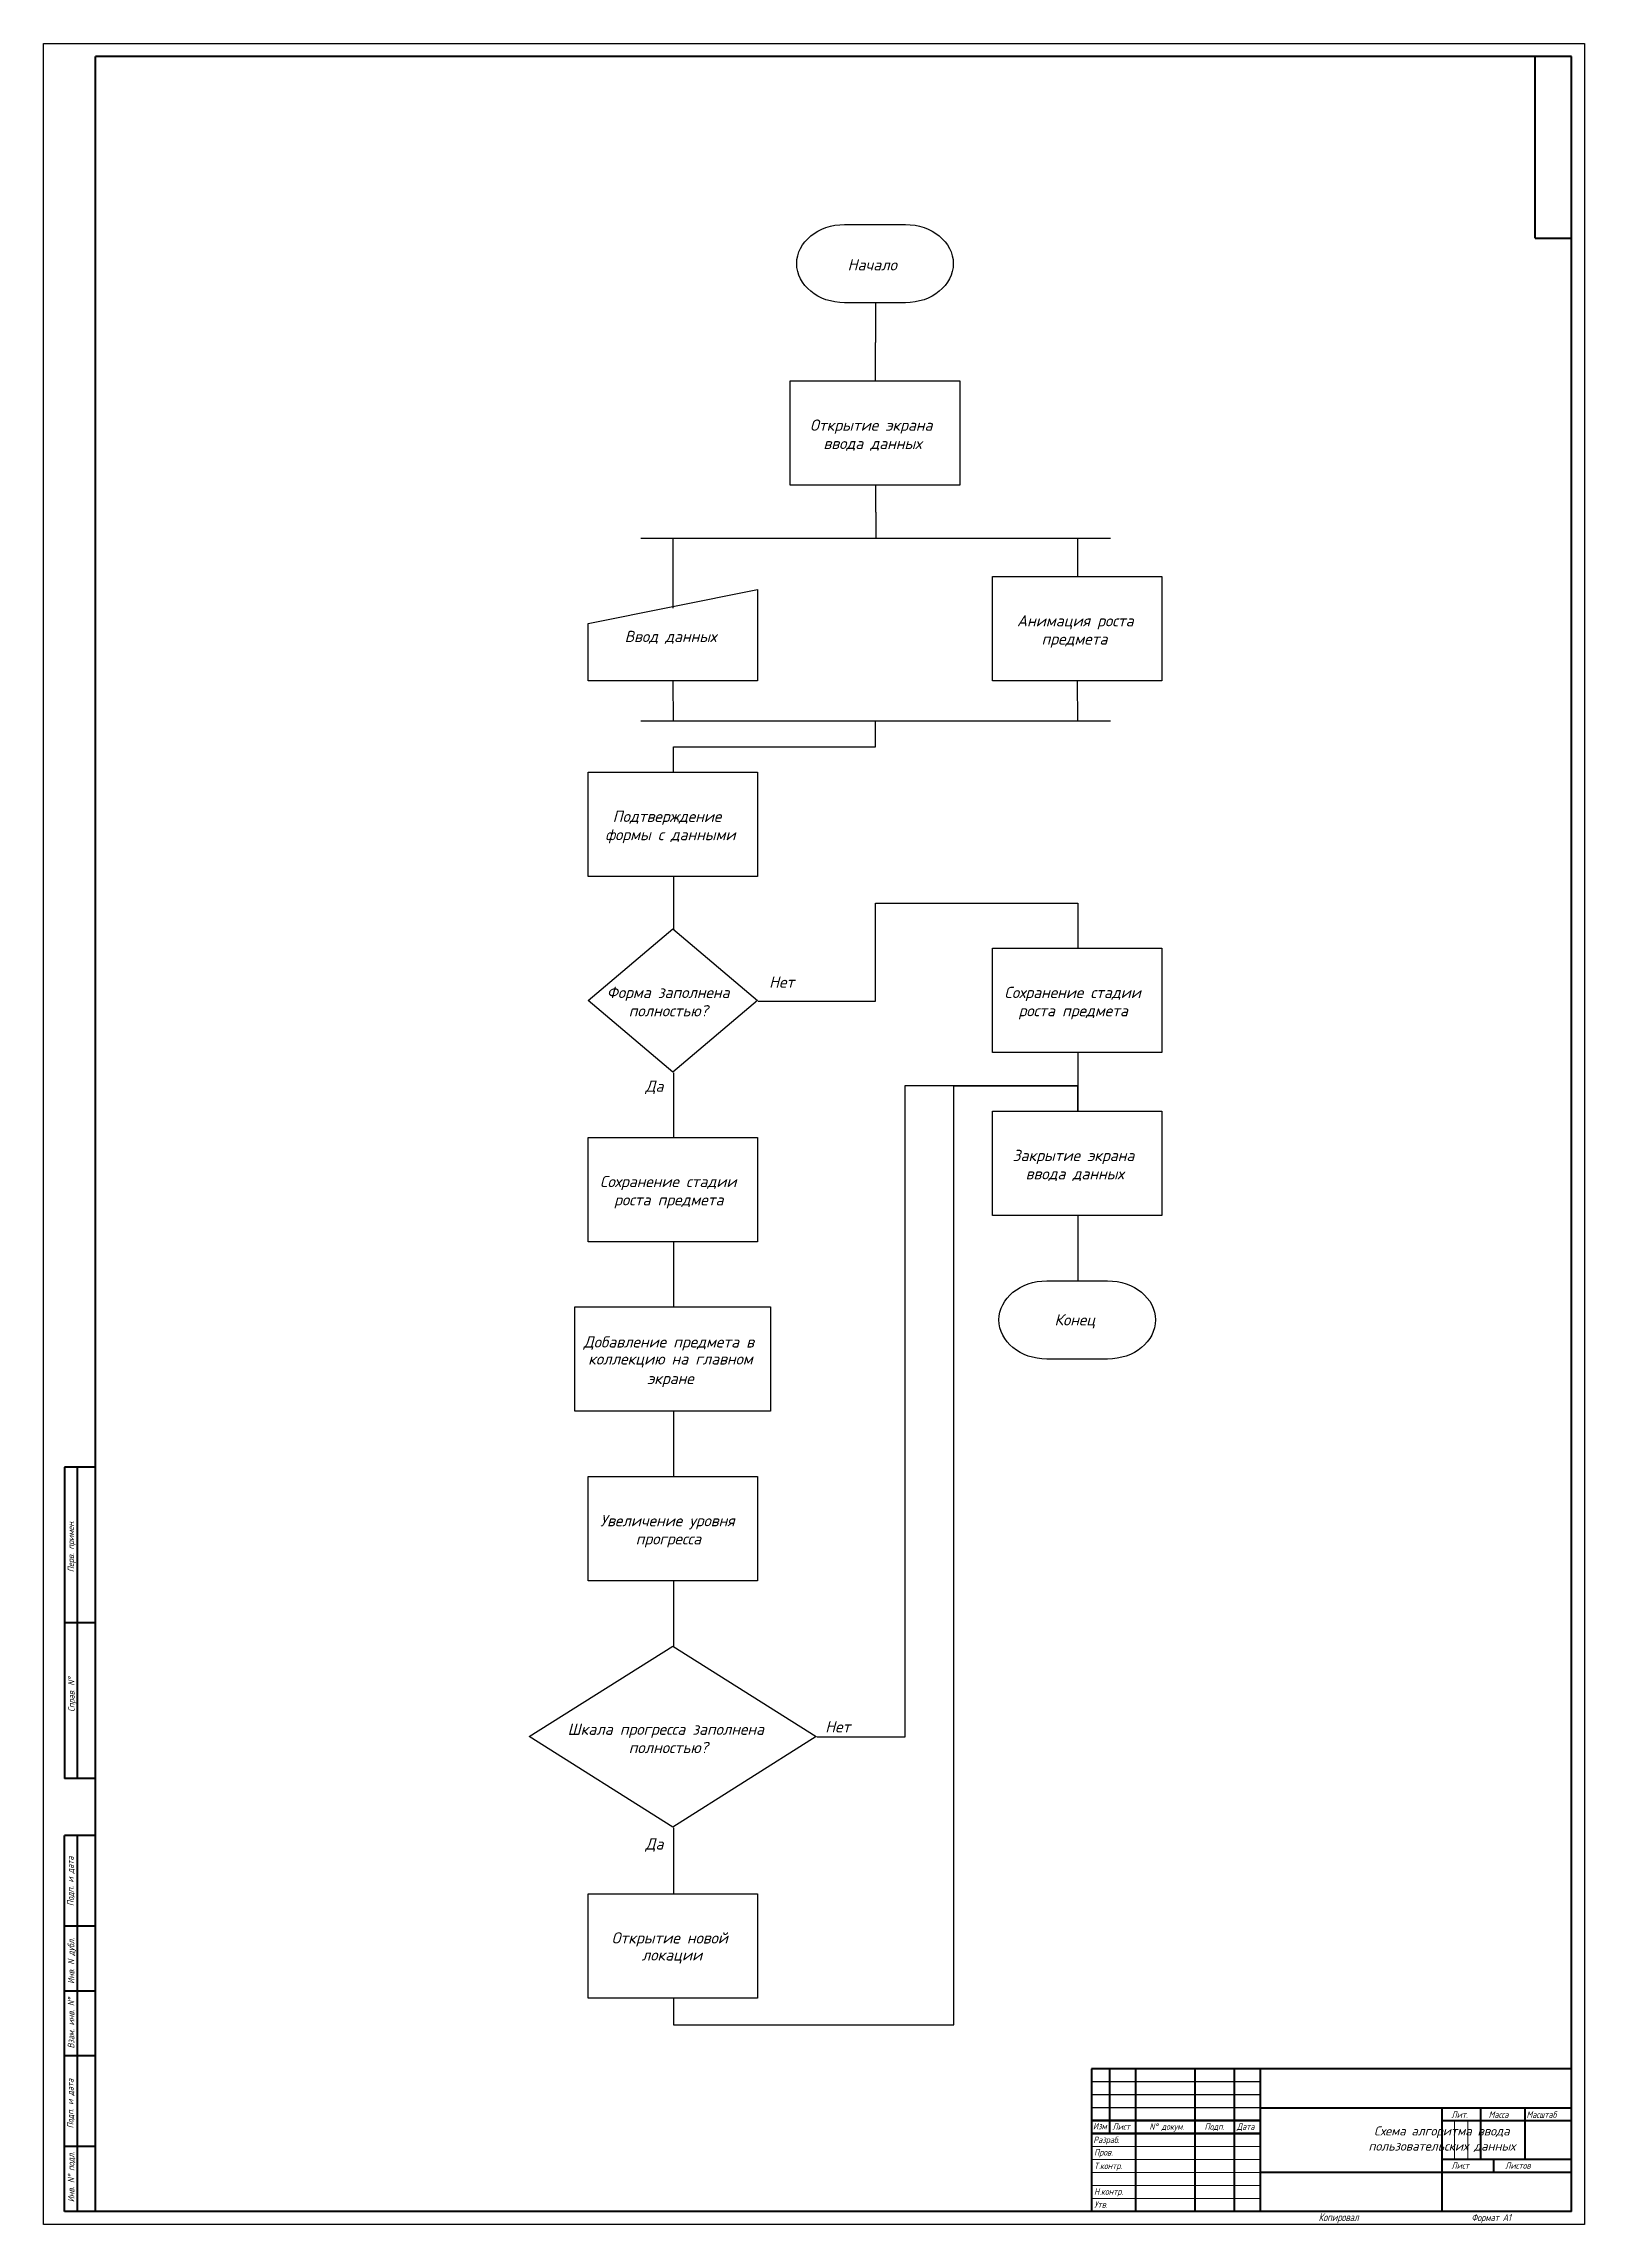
# Model space of a CAD drawing. Extents: x 2613 to 3207, y 74 to 915.
import ezdxf

# ---------------------------------------------------------------- set-up
doc = ezdxf.new("R2010")
doc.units = 0
doc.header["$MEASUREMENT"] = 0
doc.layers.get('0').update_dxf_attribs({"linetype": 'CONTINUOUS'})
doc.layers.add('KONTUR', color=7, linetype='CONTINUOUS')
for name, color, linetype, lineweight in [('Основная', 7, 'CONTINUOUS', 40), ('текст', 7, 'CONTINUOUS', 30), ('тонкая', 7, 'CONTINUOUS', 20)]:
    doc.layers.add(name, color=color, linetype=linetype, lineweight=lineweight)
doc.styles.add('PDF Helvetica', font='ISOCPEUI.TTF')
doc.styles.add('стиль1', font='romans.shx', dxfattribs={"width": 0.75, "oblique": 15, "height": 3.5})

msp = doc.modelspace()

# ---------------------------------------------------------------- linework, layer by layer
for p, q in [((3081.54, 128.57), (3016.54, 128.57)), ((3081.54, 123.57), (3016.54, 123.57)), ((3081.54, 118.57), (3016.54, 118.57)), ((3151.54, 78.57), (3151.54, 78.57))]:
    msp.add_line(p, q)
at = {"lineweight": 50}
for p, q in [((3081.54, 113.57), (3016.54, 113.57)), ((3081.54, 108.57), (3016.54, 108.57))]:
    msp.add_line(p, q, dxfattribs=at)
at = {"color": 7, "lineweight": 30, "true_color": 0xffffff}
for points in [[(2921.35, 844.81), (2944.76, 844.81)], [(2944.76, 814.64), (2921.35, 814.64)], [(2999.3, 437.44), (3022.71, 437.44)], [(3022.71, 407.27), (2999.3, 407.27)]]:
    msp.add_lwpolyline(points, dxfattribs=at)
at = {"color": 7, "lineweight": 30}
for points in [[(2921.35, 844.81), (2944.76, 844.81)], [(2944.76, 814.64), (2921.35, 814.64)], [(2999.3, 437.44), (3022.71, 437.44)], [(3022.71, 407.27), (2999.3, 407.27)]]:
    msp.add_lwpolyline(points, dxfattribs=at)
at = {"color": 7, "lineweight": 25}
for points in [[(2933.31, 784.21), (2933.31, 799.3), (2933.36, 799.3), (2933.36, 814.38)], [(2933.31, 743.97), (2933.31, 733.92), (2933.36, 733.92), (2933.36, 723.86)], [(2842.78, 723.86), (3023.83, 723.86)], [(2855.29, 696.81), (2855.28, 723.86)], [(3011.26, 708.77), (3011.19, 723.86)], [(2855.34, 653.45), (2855.27, 668.54)], [(3011.24, 653.45), (3011.17, 668.54)], [(2842.78, 653.45), (3023.83, 653.45)], [(2855.35, 633.33), (2855.35, 643.39), (2933.31, 643.39), (2933.31, 653.45)], [(2855.35, 593.1), (2855.35, 572.98)], [(2888.04, 545.32), (2933.31, 545.32), (2933.31, 583.04), (3011.26, 583.04), (3011.26, 565.44)], [(3011.26, 525.2), (3011.26, 502.57), (3011.26, 512.63), (2944.62, 512.63), (2944.62, 261.42), (2910.67, 261.42)], [(2855.35, 517.66), (2855.35, 492.51)], [(2855.35, 160.58), (2855.35, 150.52), (2963.48, 150.52), (2963.48, 512.63), (3011.26, 512.63), (3011.26, 502.57)], [(3011.26, 462.34), (3011.26, 437.19)], [(2855.35, 452.28), (2855.35, 427.13)], [(2855.35, 386.9), (2855.35, 361.75)], [(2855.35, 321.52), (2855.35, 296.37)], [(2855.35, 226.46), (2855.35, 200.81)]]:
    msp.add_lwpolyline(points, dxfattribs=at)
at = {"color": 7, "lineweight": 30}
for points in [[(2900.36, 784.46), (2965.74, 784.46), (2965.74, 744.23), (2900.36, 744.23)], [(2978.32, 709.02), (3043.7, 709.02), (3043.7, 668.79), (2978.32, 668.79)], [(2822.41, 668.79), (2822.41, 690.92), (2887.79, 703.99), (2887.79, 668.79)], [(2822.41, 633.58), (2887.79, 633.58), (2887.79, 593.35), (2822.41, 593.35)], [(2855.1, 573.23), (2887.79, 545.57), (2855.1, 517.91), (2822.41, 545.57)], [(2978.32, 565.69), (3043.7, 565.69), (3043.7, 525.45), (2978.32, 525.45)], [(2978.32, 502.82), (3043.7, 502.82), (3043.7, 462.59), (2978.32, 462.59)], [(2822.41, 492.76), (2887.79, 492.76), (2887.79, 452.53), (2822.41, 452.53)], [(2817.38, 427.38), (2892.82, 427.38), (2892.82, 387.15), (2817.38, 387.15)], [(2822.41, 362), (2887.79, 362), (2887.79, 321.77), (2822.41, 321.77)], [(2855.1, 296.62), (2910.42, 261.67), (2855.1, 226.72), (2799.78, 261.67)], [(2822.41, 201.07), (2887.79, 201.07), (2887.79, 160.83), (2822.41, 160.83)]]:
    msp.add_lwpolyline(points, close=True, dxfattribs=at)
at = {"color": 7, "lineweight": 30, "true_color": 0xffffff}
for points in [[(2902.88, 829.72), (2902.88, 838.06), (2911.15, 844.81), (2921.35, 844.81)], [(2944.76, 844.81), (2954.96, 844.81), (2963.23, 838.06), (2963.23, 829.72)], [(2921.35, 814.64), (2911.15, 814.64), (2902.88, 821.39), (2902.88, 829.72)], [(2963.23, 829.72), (2963.23, 821.39), (2954.96, 814.64), (2944.76, 814.64)], [(2980.83, 422.35), (2980.83, 430.69), (2989.11, 437.44), (2999.3, 437.44)], [(3022.71, 437.44), (3032.91, 437.44), (3041.18, 430.69), (3041.18, 422.35)], [(2999.3, 407.27), (2989.11, 407.27), (2980.83, 414.02), (2980.83, 422.35)], [(3041.18, 422.35), (3041.18, 414.02), (3032.91, 407.27), (3022.71, 407.27)]]:
    msp.add_open_spline(points, degree=3, dxfattribs=at)
at = {"color": 7, "lineweight": 30}
for points in [[(2902.88, 829.72), (2902.88, 838.06), (2911.15, 844.81), (2921.35, 844.81)], [(2944.76, 844.81), (2954.96, 844.81), (2963.23, 838.06), (2963.23, 829.72)], [(2921.35, 814.64), (2911.15, 814.64), (2902.88, 821.39), (2902.88, 829.72)], [(2963.23, 829.72), (2963.23, 821.39), (2954.96, 814.64), (2944.76, 814.64)], [(2980.83, 422.35), (2980.83, 430.69), (2989.11, 437.44), (2999.3, 437.44)], [(3022.71, 437.44), (3032.91, 437.44), (3041.18, 430.69), (3041.18, 422.35)], [(2999.3, 407.27), (2989.11, 407.27), (2980.83, 414.02), (2980.83, 422.35)], [(3041.18, 422.35), (3041.18, 414.02), (3032.91, 407.27), (3022.71, 407.27)]]:
    msp.add_open_spline(points, degree=3, dxfattribs=at)
at = {"layer": 'KONTUR'}
for p, q in [((2612.54, 73.57), (2612.54, 914.57)), ((2612.54, 914.57), (3206.54, 914.57)), ((3206.54, 914.57), (3206.54, 73.57)), ((3206.54, 73.57), (2612.54, 73.57))]:
    msp.add_line(p, q, dxfattribs=at)
at = {"layer": 'Основная'}
for p, q in [((2632.54, 118.57), (2632.54, 909.57)), ((3201.54, 909.57), (2632.54, 909.57)), ((3187.54, 839.57), (3187.54, 909.57)), ((3201.54, 78.57), (3201.54, 909.57)), ((3187.54, 839.57), (3201.54, 839.57)), ((2620.54, 365.57), (2620.54, 245.57)), ((2632.54, 365.57), (2620.54, 365.57)), ((2625.54, 245.57), (2625.54, 365.57)), ((2632.54, 305.57), (2620.54, 305.57)), ((2632.54, 245.57), (2620.54, 245.57)), ((2620.54, 78.57), (2620.54, 223.57)), ((2632.54, 223.57), (2620.54, 223.57)), ((2625.54, 78.57), (2625.54, 223.57)), ((2632.54, 188.57), (2620.54, 188.57)), ((2632.54, 163.57), (2620.54, 163.57)), ((2632.54, 138.57), (2620.54, 138.57)), ((3016.54, 133.57), (3016.54, 78.57)), ((3201.54, 133.57), (3016.54, 133.57)), ((3023.54, 108.57), (3023.54, 133.57)), ((3033.54, 133.57), (3033.54, 78.57)), ((3056.54, 78.57), (3056.54, 133.57)), ((3071.54, 133.57), (3071.54, 78.57)), ((3081.54, 133.57), (3081.54, 78.57)), ((2632.54, 78.57), (2632.54, 118.57)), ((3081.54, 118.57), (3201.54, 118.57)), ((3151.54, 118.57), (3151.54, 78.57)), ((3166.54, 118.57), (3166.54, 98.57)), ((3183.54, 118.57), (3183.54, 98.57)), ((3151.54, 113.57), (3201.54, 113.57)), ((2632.54, 103.57), (2620.54, 103.57)), ((3201.54, 93.57), (3081.54, 93.57)), ((3201.54, 98.57), (3151.54, 98.57)), ((3171.54, 98.57), (3171.54, 93.57)), ((3201.54, 78.57), (2620.54, 78.57))]:
    msp.add_line(p, q, dxfattribs=at)
at = {"layer": 'тонкая'}
for p, q in [((3156.53, 113.36), (3156.53, 98.57)), ((3161.6, 113.36), (3161.6, 98.57)), ((3016.54, 103.57), (3081.54, 103.57)), ((3081.54, 98.57), (3016.54, 98.57)), ((3081.54, 93.57), (3016.54, 93.57))]:
    msp.add_line(p, q, dxfattribs=at)
for points in [[(3016.54, 88.57), (3081.54, 88.57)], [(3016.54, 83.57), (3081.54, 83.57)]]:
    msp.add_lwpolyline(points, dxfattribs=at)

# ---------------------------------------------------------------- texts
at = {"color": 7, "attachment_point": 7, "style": 'PDF Helvetica'}
for s, insert, char_height in [('Начало', (2922.48, 827.11), 4.329), ('Открытие экрана', (2907.99, 764.11), 4.3289), ('ввода данных', (2913.17, 757.54), 4.3289), ('Анимация роста', (2987.78, 688.67), 4.3289), ('Ввод данных', (2836.53, 683.1), 4.3289), ('предмета', (2997.27, 681.63), 4.329), ('Подтверждение', (2831.92, 613.23), 4.3289), ('формы с данными', (2829.04, 606.19), 4.3289), ('Форма заполнена', (2829.65, 545.33), 4.3289), ('Нет', (2892.23, 550.5), 4.329), ('Сохранение стадии', (2982.93, 545.33), 4.3289), ('полностью?', (2838.1, 539.44), 4.329), ('роста предмета', (2988.38, 538.29), 4.3289), ('Да', (2844.52, 509.44), 4.329), ('Закрытие экрана', (2986.12, 482.47), 4.3289), ('ввода данных', (2991.13, 475.9), 4.3289), ('Сохранение стадии', (2827.02, 472.41), 4.3289), ('роста предмета', (2832.47, 465.37), 4.3289), ('Конец', (3002.24, 419.07), 4.329), ('Добавление предмета в', (2820.7, 410.55), 4.3289), ('коллекцию на главном', (2822.47, 403.98), 4.3289), ('экране', (2845.2, 396.47), 4.329), ('Увеличение уровня', (2827.13, 341.61), 4.3289), ('прогресса', (2840.8, 334.61), 4.329), ('Шкала прогресса заполнена', (2814.54, 261.18), 4.3289), ('Нет', (2913.86, 263.33), 4.329), ('полностью?', (2838.1, 255.29), 4.329), ('Да', (2844.52, 217.24), 4.329), ('Открытие новой', (2831.5, 180.71), 4.3289), ('локации', (2843.12, 174.14), 4.329), ('\\pxi-3,l4,qc,t4;Схема^Iалгоритма ввода^Jпользовательских данных', (3116.91, 101.46), 3.5)]:
    msp.add_mtext(s, dxfattribs=dict(at, insert=insert, char_height=char_height))
at = {"layer": 'текст', "style": 'стиль1', "oblique": 15, "width": 0.75}
for s, p in [('Перв. примен.', (2624.29, 325.08)), ('Справ. N%%d', (2624.45, 271.2)), ('Подп. и дата', (2624.11, 196.34)), ('Инв. N дубл.', (2624.36, 166.32)), ('Взам. инв. N%%d', (2624.36, 141.39)), ('Подп. и дата', (2624.06, 110.6)), ('Инв. N%%d подл.', (2624.36, 82.14))]:
    msp.add_text(s, height=2.5, rotation=90, dxfattribs=at).set_placement(p)
for s, height, p in [('Изм', 2.5, (3017.08, 110.18)), ('Лист', 2.5, (3024.56, 110.03)), ('N%%d докум. ', 2.5, (3038.84, 110.03)), ('Подп.', 2.5, (3060.09, 110.03)), ('Дата', 2.5, (3072.55, 110.03)), ('Лит.', 2.5, (3155.26, 114.64)), ('Масса', 2.5, (3169.63, 114.64)), ('Масштаб', 2.5, (3184.22, 114.64)), ('Разраб.', 2.5, (3017.2, 104.93)), ('Пров.', 2.5, (3017.5, 100.1)), ('Т.контр.', 2.5, (3017.5, 94.9)), ('Лист', 2.5, (3155.26, 95.02)), ('Листов', 2.5, (3175.98, 95.02)), ('Н.контр.', 2.5, (3017.5, 84.98)), ('Утв.', 2.5, (3017.5, 79.96)), ('Копировал', 3, (3104.07, 74.82)), ('Формат А1', 2.75, (3163, 74.82))]:
    msp.add_text(s, height=height, dxfattribs=at).set_placement(p)

doc.saveas('drawing.dxf')
